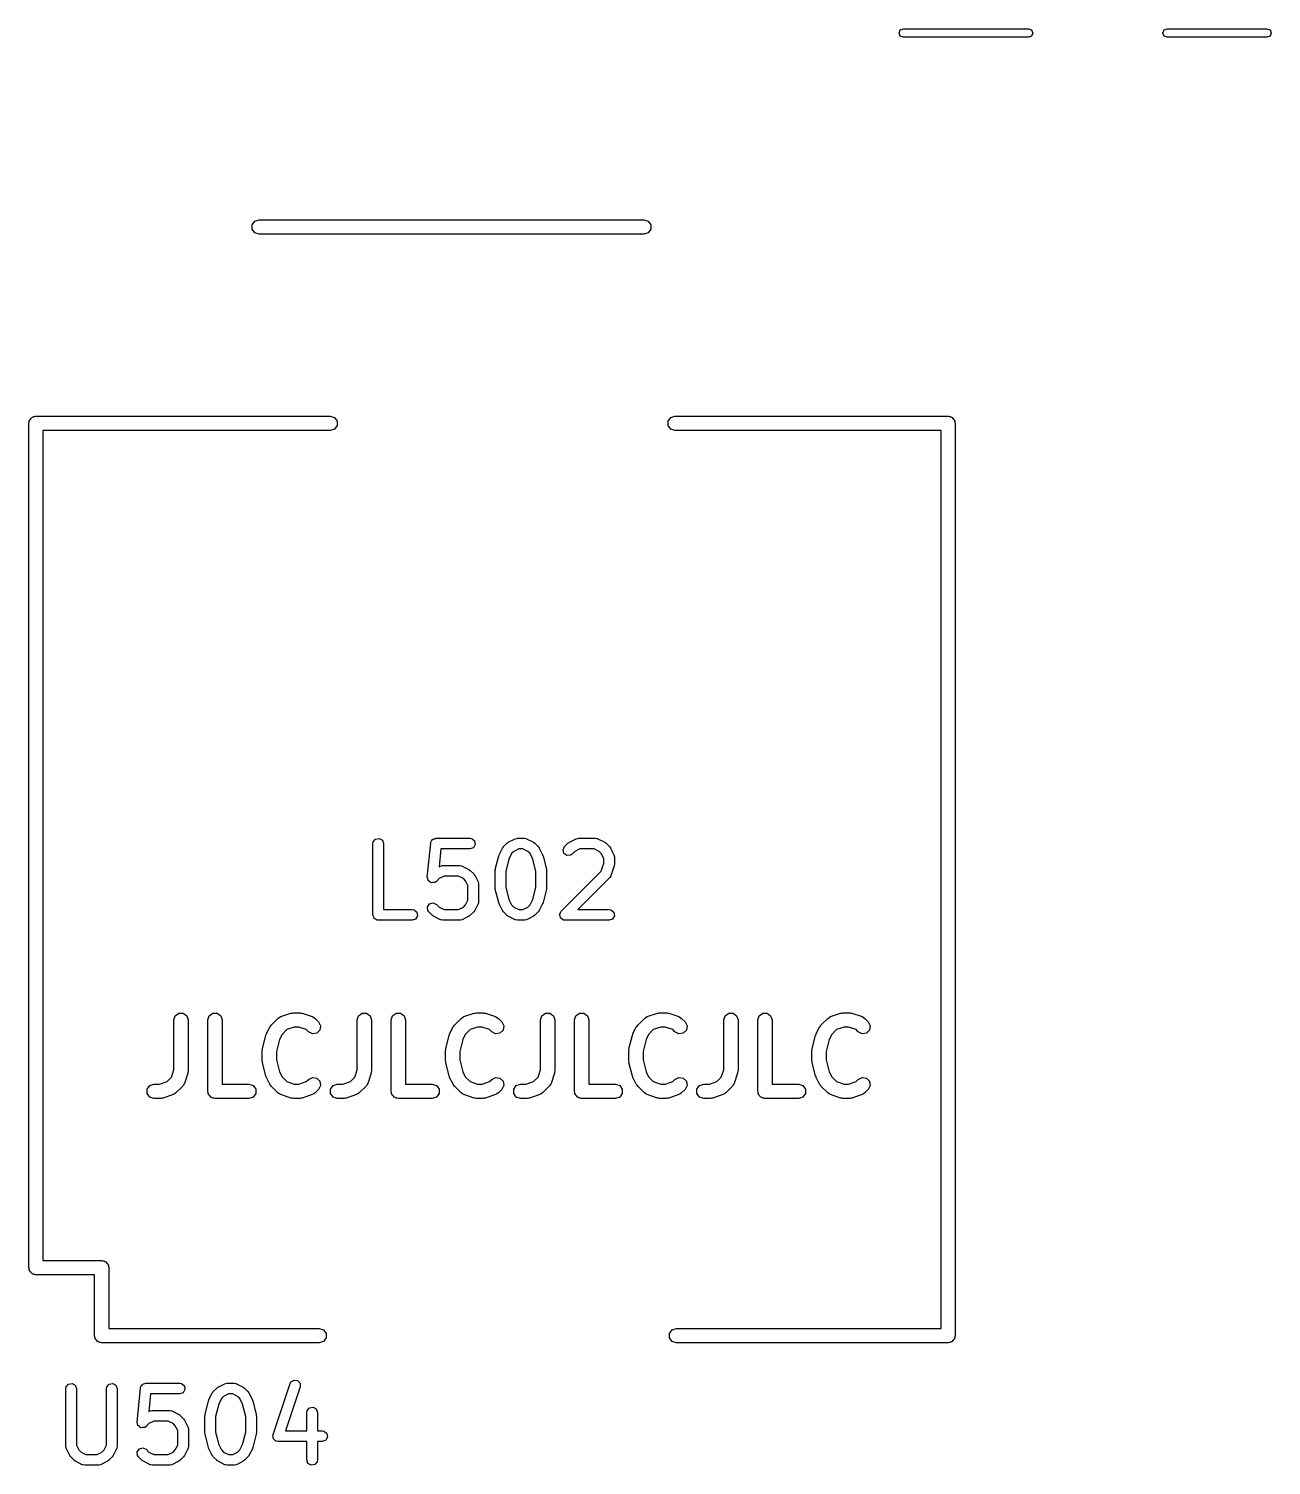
# Model space of a CAD drawing. Extents: x 106.7 to 191.3, y -141.1 to -57.8.
# Drawn here: x 173.75 to 191.18, y -102.65 to -82.49 of the extents above; entities that cross this region are included whole.
import ezdxf

# ---------------------------------------------------------------- set-up
doc = ezdxf.new("R2010")
doc.units = 0
doc.layers.add('BLACK', color=7, linetype='CONTINUOUS')

msp = doc.modelspace()

# ---------------------------------------------------------------- linework, layer by layer
at = {"layer": 'BLACK', "linetype": 'CONTINUOUS'}
for p, q in [((185.962, -82.5526), (185.979, -82.5102)), ((185.979, -82.595), (185.962, -82.5526)), ((185.979, -82.5102), (186.022, -82.4926)), ((186.022, -82.6126), (185.979, -82.595)), ((186.022, -82.4926), (187.777, -82.4926)), ((187.777, -82.6126), (186.022, -82.6126)), ((187.777, -82.4926), (187.819, -82.5102)), ((187.819, -82.595), (187.777, -82.6126)), ((187.819, -82.5102), (187.837, -82.5526)), ((187.837, -82.5526), (187.819, -82.595)), ((189.664, -82.5526), (189.682, -82.5102)), ((189.682, -82.595), (189.664, -82.5526)), ((189.682, -82.5102), (189.724, -82.4926)), ((189.724, -82.6126), (189.682, -82.595)), ((189.724, -82.4926), (191.124, -82.4926)), ((191.124, -82.6126), (189.724, -82.6126)), ((191.124, -82.4926), (191.167, -82.5102)), ((191.167, -82.595), (191.124, -82.6126)), ((191.167, -82.5102), (191.184, -82.5526)), ((191.184, -82.5526), (191.167, -82.595)), ((176.887, -85.2419), (176.923, -85.1919)), ((176.887, -85.3037), (176.887, -85.2419)), ((176.923, -85.1919), (176.982, -85.1728)), ((176.982, -85.1728), (182.382, -85.1728)), ((182.382, -85.1728), (182.441, -85.1919)), ((182.441, -85.1919), (182.477, -85.2419)), ((182.477, -85.2419), (182.477, -85.3037)), ((176.923, -85.3537), (176.887, -85.3037)), ((176.982, -85.3728), (176.923, -85.3537)), ((182.382, -85.3728), (176.982, -85.3728)), ((182.441, -85.3537), (182.382, -85.3728)), ((182.477, -85.3037), (182.441, -85.3537)), ((173.75, -88.0276), (173.755, -88.0125)), ((173.75, -99.8723), (173.75, -88.0276)), ((173.755, -87.9967), (173.764, -87.9839)), ((173.755, -88.0125), (173.755, -87.9967)), ((173.764, -87.9839), (173.769, -87.9688)), ((173.769, -87.9688), (173.782, -87.9595)), ((173.782, -87.9595), (173.791, -87.9467)), ((173.791, -87.9467), (173.806, -87.9418)), ((173.806, -87.9418), (173.819, -87.9325)), ((173.819, -87.9325), (173.835, -87.9325)), ((173.835, -87.9325), (173.85, -87.9276)), ((173.85, -87.9276), (177.981, -87.9276)), ((177.981, -87.9276), (178.04, -87.9467)), ((178.04, -87.9467), (178.076, -87.9967)), ((178.076, -88.0585), (178.04, -88.1085)), ((178.076, -87.9967), (178.076, -88.0585)), ((182.722, -87.9967), (182.758, -87.9467)), ((182.722, -88.0585), (182.722, -87.9967)), ((182.758, -88.1085), (182.722, -88.0585)), ((182.758, -87.9467), (182.817, -87.9276)), ((182.817, -87.9276), (186.65, -87.9276)), ((186.65, -87.9276), (186.665, -87.9325)), ((186.665, -87.9325), (186.681, -87.9325)), ((186.681, -87.9325), (186.694, -87.9418)), ((186.694, -87.9418), (186.709, -87.9467)), ((186.709, -87.9467), (186.718, -87.9595)), ((186.718, -87.9595), (186.731, -87.9688)), ((186.731, -87.9688), (186.736, -87.9839)), ((186.736, -87.9839), (186.745, -87.9967)), ((186.745, -87.9967), (186.745, -88.0125)), ((186.745, -88.0125), (186.75, -88.0276)), ((186.75, -88.0276), (186.75, -100.828)), ((177.981, -88.1276), (173.95, -88.1276)), ((173.95, -88.1276), (173.95, -99.7723)), ((178.04, -88.1085), (177.981, -88.1276)), ((182.817, -88.1276), (182.758, -88.1085)), ((186.55, -88.1276), (182.817, -88.1276)), ((186.55, -100.728), (186.55, -88.1276)), ((178.58, -93.9252), (178.584, -93.8996)), ((178.584, -93.8996), (178.617, -93.8603)), ((178.617, -93.8603), (178.668, -93.8514)), ((178.668, -93.8514), (178.712, -93.877)), ((178.712, -93.877), (178.73, -93.9252)), ((179.39, -93.9178), (179.391, -93.9139)), ((179.391, -93.9122), (179.392, -93.9095)), ((179.391, -93.9139), (179.391, -93.9122)), ((179.392, -93.9095), (179.397, -93.8927)), ((179.397, -93.8927), (179.408, -93.8816)), ((179.408, -93.8816), (179.416, -93.8678)), ((179.416, -93.8678), (179.426, -93.8642)), ((179.426, -93.8642), (179.434, -93.8569)), ((179.434, -93.8569), (179.449, -93.8557)), ((179.449, -93.8557), (179.464, -93.8502)), ((179.464, -93.8502), (179.941, -93.8502)), ((179.941, -93.8502), (179.966, -93.8547)), ((179.966, -93.8547), (180.006, -93.8877)), ((180.006, -93.8877), (180.014, -93.9382)), ((180.459, -93.9198), (180.477, -93.9069)), ((180.477, -93.9069), (180.478, -93.9058)), ((180.478, -93.9058), (180.574, -93.8581)), ((180.574, -93.8581), (180.599, -93.8507)), ((180.599, -93.8507), (180.603, -93.8518)), ((180.603, -93.8518), (180.607, -93.8502)), ((180.607, -93.8502), (180.702, -93.8502)), ((180.702, -93.8502), (180.728, -93.8547)), ((180.728, -93.8547), (180.732, -93.8576)), ((180.732, -93.8576), (180.736, -93.8581)), ((180.736, -93.8581), (180.831, -93.9058)), ((180.831, -93.9058), (180.849, -93.9191)), ((181.316, -93.9198), (181.334, -93.9069)), ((181.334, -93.9069), (181.336, -93.9058)), ((181.336, -93.9058), (181.431, -93.8581)), ((181.431, -93.8581), (181.456, -93.8507)), ((181.456, -93.8507), (181.46, -93.8518)), ((181.46, -93.8518), (181.464, -93.8502)), ((181.464, -93.8502), (181.702, -93.8502)), ((181.702, -93.8502), (181.728, -93.8547)), ((181.728, -93.8547), (181.732, -93.8576)), ((181.732, -93.8576), (181.736, -93.8581)), ((181.736, -93.8581), (181.831, -93.9058)), ((181.831, -93.9058), (181.849, -93.9191)), ((178.58, -94.9252), (178.58, -93.9252)), ((178.73, -93.9252), (178.73, -94.8502)), ((179.342, -94.3939), (179.39, -93.9178)), ((179.532, -94.0002), (179.507, -94.2484)), ((179.941, -94.0002), (179.532, -94.0002)), ((179.989, -93.9827), (179.941, -94.0002)), ((180.014, -93.9382), (179.989, -93.9827)), ((180.296, -94.288), (180.344, -94.0975)), ((180.344, -94.0975), (180.349, -94.0857)), ((180.349, -94.0857), (180.35, -94.0822)), ((180.35, -94.0822), (180.397, -93.9869)), ((180.397, -93.9869), (180.411, -93.9689)), ((180.411, -93.9674), (180.459, -93.9198)), ((180.411, -93.9689), (180.411, -93.9674)), ((180.526, -94.0649), (180.488, -94.1419)), ((180.556, -94.0345), (180.526, -94.0649)), ((180.625, -94.0002), (180.556, -94.0345)), ((180.685, -94.0002), (180.625, -94.0002)), ((180.753, -94.0345), (180.685, -94.0002)), ((180.784, -94.0649), (180.753, -94.0345)), ((180.822, -94.1419), (180.784, -94.0649)), ((180.849, -93.9191), (180.851, -93.9198)), ((180.851, -93.9198), (180.898, -93.9674)), ((180.898, -93.9674), (180.911, -93.9858)), ((180.911, -93.9858), (180.912, -93.9869)), ((180.912, -93.9869), (180.96, -94.0822)), ((180.96, -94.0822), (180.964, -94.0946)), ((180.964, -94.0946), (180.966, -94.0975)), ((180.966, -94.0975), (181.013, -94.288)), ((181.247, -94.0139), (181.268, -93.9674)), ((181.26, -94.0635), (181.247, -94.0139)), ((181.302, -94.0929), (181.26, -94.0635)), ((181.268, -93.9674), (181.316, -93.9198)), ((181.353, -94.0884), (181.302, -94.0929)), ((181.375, -94.0735), (181.353, -94.0884)), ((181.414, -94.0345), (181.375, -94.0735)), ((181.482, -94.0002), (181.414, -94.0345)), ((181.685, -94.0002), (181.482, -94.0002)), ((181.753, -94.0345), (181.685, -94.0002)), ((181.784, -94.0649), (181.753, -94.0345)), ((181.818, -94.1334), (181.784, -94.0649)), ((181.849, -93.9191), (181.851, -93.9198)), ((181.851, -93.9198), (181.898, -93.9674)), ((181.898, -93.9674), (181.911, -93.9858)), ((181.911, -93.9858), (181.912, -93.9869)), ((181.912, -93.9869), (181.96, -94.0822)), ((181.96, -94.0822), (181.967, -94.1071)), ((181.967, -94.1071), (181.966, -94.1115)), ((181.966, -94.1115), (181.968, -94.1157)), ((181.968, -94.1157), (181.968, -94.2109)), ((179.507, -94.2484), (179.526, -94.2391)), ((179.526, -94.2391), (179.551, -94.2317)), ((179.551, -94.2317), (179.555, -94.2327)), ((179.555, -94.2327), (179.56, -94.2312)), ((179.56, -94.2312), (179.798, -94.2312)), ((179.798, -94.2312), (179.823, -94.2357)), ((179.823, -94.2357), (179.827, -94.2386)), ((179.827, -94.2386), (179.831, -94.2391)), ((179.831, -94.2391), (179.926, -94.2867)), ((179.926, -94.2867), (179.945, -94.3001)), ((179.945, -94.3001), (179.946, -94.3008)), ((179.946, -94.3008), (179.994, -94.3484)), ((180.294, -94.3062), (180.297, -94.2914)), ((180.294, -94.5443), (180.294, -94.3062)), ((180.297, -94.2914), (180.296, -94.288)), ((180.488, -94.1419), (180.444, -94.3154)), ((180.444, -94.3154), (180.444, -94.535)), ((180.866, -94.3154), (180.822, -94.1419)), ((180.866, -94.535), (180.866, -94.3154)), ((181.013, -94.288), (181.014, -94.3029)), ((181.014, -94.3029), (181.016, -94.3062)), ((181.016, -94.3062), (181.016, -94.5443)), ((181.221, -94.8722), (181.78, -94.3133)), ((181.78, -94.3133), (181.818, -94.1988)), ((181.818, -94.1988), (181.818, -94.1334)), ((181.964, -94.2347), (181.916, -94.3775)), ((181.968, -94.2109), (181.964, -94.233)), ((181.964, -94.233), (181.964, -94.2347)), ((179.342, -94.3944), (179.342, -94.3939)), ((179.342, -94.3949), (179.342, -94.3944)), ((179.349, -94.4192), (179.342, -94.3949)), ((179.355, -94.4437), (179.349, -94.4192)), ((179.355, -94.4439), (179.355, -94.4437)), ((179.355, -94.4444), (179.355, -94.4439)), ((179.376, -94.4589), (179.355, -94.4444)), ((179.396, -94.4736), (179.376, -94.4589)), ((179.397, -94.4736), (179.396, -94.4736)), ((179.422, -94.4717), (179.397, -94.4739)), ((179.397, -94.4739), (179.397, -94.4736)), ((179.448, -94.4698), (179.422, -94.4717)), ((179.47, -94.4544), (179.448, -94.4694)), ((179.448, -94.4694), (179.448, -94.4694)), ((179.448, -94.4694), (179.448, -94.4698)), ((179.509, -94.4154), (179.47, -94.4544)), ((179.577, -94.3812), (179.509, -94.4154)), ((179.78, -94.3812), (179.577, -94.3812)), ((179.849, -94.4154), (179.78, -94.3812)), ((179.879, -94.4458), (179.849, -94.4154)), ((179.913, -94.5144), (179.879, -94.4458)), ((179.913, -94.717), (179.913, -94.5144)), ((179.994, -94.3484), (180.006, -94.3667)), ((180.006, -94.3667), (180.008, -94.3679)), ((180.008, -94.3679), (180.055, -94.4631)), ((180.055, -94.4631), (180.063, -94.4881)), ((180.063, -94.4881), (180.062, -94.4924)), ((180.062, -94.4924), (180.063, -94.4966)), ((180.063, -94.4966), (180.063, -94.7347)), ((181.898, -94.4068), (181.455, -94.8502)), ((181.9, -94.4028), (181.898, -94.4068)), ((181.904, -94.4004), (181.9, -94.4028)), ((181.916, -94.3775), (181.904, -94.4004)), ((179.879, -94.7856), (179.913, -94.717)), ((180.295, -94.5475), (180.294, -94.5443)), ((180.296, -94.5625), (180.295, -94.5475)), ((180.344, -94.7529), (180.296, -94.5625)), ((180.444, -94.535), (180.488, -94.7086)), ((180.488, -94.7086), (180.526, -94.7856)), ((180.784, -94.7856), (180.822, -94.7086)), ((180.822, -94.7086), (180.866, -94.535)), ((181.013, -94.5625), (180.966, -94.7529)), ((181.016, -94.5443), (181.013, -94.559)), ((181.013, -94.559), (181.013, -94.5625)), ((178.73, -94.8502), (179.131, -94.8502)), ((179.131, -94.8502), (179.157, -94.8547)), ((179.157, -94.8547), (179.196, -94.8877)), ((179.196, -94.8877), (179.205, -94.9382)), ((179.344, -94.8106), (179.374, -94.7685)), ((179.349, -94.8617), (179.344, -94.8106)), ((179.364, -94.883), (179.349, -94.8617)), ((179.411, -94.9306), (179.364, -94.883)), ((179.374, -94.7685), (179.423, -94.7553)), ((179.423, -94.7553), (179.47, -94.7769)), ((179.47, -94.7769), (179.509, -94.816)), ((179.509, -94.816), (179.577, -94.8502)), ((179.577, -94.8502), (179.78, -94.8502)), ((179.78, -94.8502), (179.849, -94.816)), ((179.849, -94.816), (179.879, -94.7856)), ((179.994, -94.883), (179.946, -94.9306)), ((180.008, -94.8635), (179.994, -94.8815)), ((179.994, -94.8815), (179.994, -94.883)), ((180.055, -94.7683), (180.008, -94.8635)), ((180.056, -94.7638), (180.055, -94.7683)), ((180.059, -94.7604), (180.056, -94.7638)), ((180.063, -94.7347), (180.059, -94.7604)), ((180.346, -94.7559), (180.344, -94.7529)), ((180.35, -94.7683), (180.346, -94.7559)), ((180.397, -94.8635), (180.35, -94.7683)), ((180.398, -94.8646), (180.397, -94.8635)), ((180.411, -94.883), (180.398, -94.8646)), ((180.459, -94.9306), (180.411, -94.883)), ((180.526, -94.7856), (180.556, -94.816)), ((180.556, -94.816), (180.625, -94.8502)), ((180.625, -94.8502), (180.685, -94.8502)), ((180.685, -94.8502), (180.753, -94.816)), ((180.753, -94.816), (180.784, -94.7856)), ((180.898, -94.883), (180.851, -94.9306)), ((180.899, -94.8815), (180.898, -94.883)), ((180.912, -94.8635), (180.899, -94.8815)), ((180.96, -94.7683), (180.912, -94.8635)), ((180.966, -94.7529), (180.96, -94.7648)), ((180.96, -94.7648), (180.96, -94.7683)), ((181.199, -94.9187), (181.201, -94.9156)), ((181.205, -94.9405), (181.199, -94.9187)), ((181.2, -94.9122), (181.211, -94.8926)), ((181.201, -94.9156), (181.2, -94.9122)), ((181.211, -94.8926), (181.221, -94.8722)), ((181.455, -94.8502), (181.893, -94.8502)), ((181.893, -94.8502), (181.919, -94.8547)), ((181.919, -94.8547), (181.958, -94.8877)), ((181.958, -94.8877), (181.967, -94.9382)), ((178.587, -94.9435), (178.58, -94.9252)), ((178.59, -94.9627), (178.587, -94.9435)), ((178.595, -94.9671), (178.59, -94.9627)), ((178.597, -94.9734), (178.595, -94.9671)), ((178.614, -94.9832), (178.597, -94.9734)), ((178.629, -94.9957), (178.614, -94.9832)), ((178.639, -94.9974), (178.629, -94.9957)), ((178.642, -94.9991), (178.639, -94.9974)), ((178.645, -94.9985), (178.642, -94.9991)), ((178.655, -95.0002), (178.645, -94.9985)), ((179.131, -95.0002), (178.655, -95.0002)), ((179.179, -94.9827), (179.131, -95.0002)), ((179.205, -94.9382), (179.179, -94.9827)), ((179.413, -94.9313), (179.411, -94.9306)), ((179.431, -94.9447), (179.413, -94.9313)), ((179.526, -94.9923), (179.431, -94.9447)), ((179.531, -94.9928), (179.526, -94.9923)), ((179.534, -94.9957), (179.531, -94.9928)), ((179.56, -95.0002), (179.534, -94.9957)), ((179.798, -95.0002), (179.56, -95.0002)), ((179.802, -94.9987), (179.798, -95.0002)), ((179.806, -94.9997), (179.802, -94.9987)), ((179.831, -94.9923), (179.806, -94.9997)), ((179.926, -94.9447), (179.831, -94.9923)), ((179.928, -94.9435), (179.926, -94.9447)), ((179.946, -94.9306), (179.928, -94.9435)), ((180.46, -94.9313), (180.459, -94.9306)), ((180.478, -94.9447), (180.46, -94.9313)), ((180.574, -94.9923), (180.478, -94.9447)), ((180.578, -94.9928), (180.574, -94.9923)), ((180.582, -94.9957), (180.578, -94.9928)), ((180.607, -95.0002), (180.582, -94.9957)), ((180.702, -95.0002), (180.607, -95.0002)), ((180.707, -94.9987), (180.702, -95.0002)), ((180.711, -94.9997), (180.707, -94.9987)), ((180.736, -94.9923), (180.711, -94.9997)), ((180.831, -94.9447), (180.736, -94.9923)), ((180.832, -94.9435), (180.831, -94.9447)), ((180.851, -94.9306), (180.832, -94.9435)), ((181.209, -94.9627), (181.205, -94.9405)), ((181.212, -94.9649), (181.209, -94.9627)), ((181.212, -94.9682), (181.212, -94.9649)), ((181.231, -94.9812), (181.212, -94.9682)), ((181.248, -94.9957), (181.231, -94.9812)), ((181.253, -94.9965), (181.248, -94.9957)), ((181.254, -94.9977), (181.253, -94.9965)), ((181.258, -94.9974), (181.254, -94.9977)), ((181.274, -95.0002), (181.258, -94.9974)), ((181.893, -95.0002), (181.274, -95.0002)), ((181.941, -94.9827), (181.893, -95.0002)), ((181.967, -94.9382), (181.941, -94.9827)), ((175.807, -96.3404), (175.857, -96.3041)), ((175.857, -96.3041), (175.919, -96.3041)), ((175.919, -96.3041), (175.969, -96.3404)), ((176.283, -96.3404), (176.333, -96.3041)), ((176.333, -96.3041), (176.395, -96.3041)), ((176.395, -96.3041), (176.445, -96.3404)), ((177.285, -96.352), (177.428, -96.3044)), ((177.428, -96.3044), (177.444, -96.3042)), ((177.444, -96.3042), (177.459, -96.2992)), ((177.459, -96.2992), (177.555, -96.2992)), ((177.555, -96.2992), (177.57, -96.3042)), ((177.57, -96.3042), (177.586, -96.3044)), ((177.586, -96.3044), (177.729, -96.352)), ((178.379, -96.3404), (178.429, -96.3041)), ((178.429, -96.3041), (178.49, -96.3041)), ((178.49, -96.3041), (178.54, -96.3404)), ((178.855, -96.3404), (178.905, -96.3041)), ((178.905, -96.3041), (178.967, -96.3041)), ((178.967, -96.3041), (179.017, -96.3404)), ((179.856, -96.352), (179.999, -96.3044)), ((179.999, -96.3044), (180.015, -96.3042)), ((180.015, -96.3042), (180.031, -96.2992)), ((180.031, -96.2992), (180.126, -96.2992)), ((180.126, -96.2992), (180.142, -96.3042)), ((180.142, -96.3042), (180.158, -96.3044)), ((180.158, -96.3044), (180.301, -96.352)), ((180.95, -96.3404), (181, -96.3041)), ((181, -96.3041), (181.062, -96.3041)), ((181.062, -96.3041), (181.112, -96.3404)), ((181.426, -96.3404), (181.476, -96.3041)), ((181.476, -96.3041), (181.538, -96.3041)), ((181.538, -96.3041), (181.588, -96.3404)), ((182.428, -96.352), (182.571, -96.3044)), ((182.571, -96.3044), (182.587, -96.3042)), ((182.587, -96.3042), (182.602, -96.2992)), ((182.602, -96.2992), (182.698, -96.2992)), ((182.698, -96.2992), (182.713, -96.3042)), ((182.713, -96.3042), (182.729, -96.3044)), ((182.729, -96.3044), (182.872, -96.352)), ((183.521, -96.3404), (183.571, -96.3041)), ((183.571, -96.3041), (183.633, -96.3041)), ((183.633, -96.3041), (183.683, -96.3404)), ((183.998, -96.3404), (184.048, -96.3041)), ((184.048, -96.3041), (184.109, -96.3041)), ((184.109, -96.3041), (184.159, -96.3404)), ((184.999, -96.352), (185.142, -96.3044)), ((185.142, -96.3044), (185.158, -96.3042)), ((185.158, -96.3042), (185.174, -96.2992)), ((185.174, -96.2992), (185.269, -96.2992)), ((185.269, -96.2992), (185.284, -96.3042)), ((185.284, -96.3042), (185.301, -96.3044)), ((185.301, -96.3044), (185.443, -96.352)), ((175.788, -96.3992), (175.807, -96.3404)), ((175.788, -97.0973), (175.788, -96.3992)), ((175.969, -96.3404), (175.988, -96.3992)), ((175.988, -96.3992), (175.988, -97.1135)), ((176.264, -96.3992), (176.283, -96.3404)), ((176.264, -97.3992), (176.264, -96.3992)), ((176.445, -96.3404), (176.464, -96.3992)), ((176.464, -96.3992), (176.464, -97.2992)), ((177.084, -96.5926), (177.132, -96.4974)), ((177.132, -96.4974), (177.143, -96.4858)), ((177.143, -96.4858), (177.151, -96.4714)), ((177.151, -96.4714), (177.246, -96.3761)), ((177.246, -96.3761), (177.266, -96.3657)), ((177.266, -96.3657), (177.285, -96.352)), ((177.371, -96.5342), (177.304, -96.6013)), ((177.476, -96.4992), (177.371, -96.5342)), ((177.538, -96.4992), (177.476, -96.4992)), ((177.644, -96.5342), (177.538, -96.4992)), ((177.674, -96.5652), (177.644, -96.5342)), ((177.729, -96.352), (177.748, -96.3657)), ((177.748, -96.3657), (177.768, -96.3761)), ((177.768, -96.3761), (177.816, -96.4237)), ((177.816, -96.4237), (177.844, -96.4788)), ((177.844, -96.4788), (177.834, -96.5399)), ((178.359, -96.3992), (178.379, -96.3404)), ((178.359, -97.0973), (178.359, -96.3992)), ((178.54, -96.3404), (178.559, -96.3992)), ((178.559, -96.3992), (178.559, -97.1135)), ((178.836, -96.3992), (178.855, -96.3404)), ((178.836, -97.3992), (178.836, -96.3992)), ((179.017, -96.3404), (179.036, -96.3992)), ((179.036, -96.3992), (179.036, -97.2992)), ((179.656, -96.5926), (179.703, -96.4974)), ((179.703, -96.4974), (179.715, -96.4858)), ((179.715, -96.4858), (179.722, -96.4714)), ((179.722, -96.4714), (179.817, -96.3761)), ((179.817, -96.3761), (179.838, -96.3657)), ((179.838, -96.3657), (179.856, -96.352)), ((179.942, -96.5342), (179.875, -96.6013)), ((180.047, -96.4992), (179.942, -96.5342)), ((180.11, -96.4992), (180.047, -96.4992)), ((180.215, -96.5342), (180.11, -96.4992)), ((180.246, -96.5652), (180.215, -96.5342)), ((180.301, -96.352), (180.319, -96.3657)), ((180.319, -96.3657), (180.34, -96.3761)), ((180.34, -96.3761), (180.387, -96.4237)), ((180.387, -96.4237), (180.415, -96.4788)), ((180.415, -96.4788), (180.406, -96.5399)), ((180.931, -96.3992), (180.95, -96.3404)), ((180.931, -97.0973), (180.931, -96.3992)), ((181.112, -96.3404), (181.131, -96.3992)), ((181.131, -96.3992), (181.131, -97.1135)), ((181.407, -96.3992), (181.426, -96.3404)), ((181.407, -97.3992), (181.407, -96.3992)), ((181.588, -96.3404), (181.607, -96.3992)), ((181.607, -96.3992), (181.607, -97.2992)), ((182.227, -96.5926), (182.275, -96.4974)), ((182.275, -96.4974), (182.286, -96.4858)), ((182.286, -96.4858), (182.294, -96.4714)), ((182.294, -96.4714), (182.389, -96.3761)), ((182.389, -96.3761), (182.409, -96.3657)), ((182.409, -96.3657), (182.428, -96.352)), ((182.513, -96.5342), (182.446, -96.6013)), ((182.619, -96.4992), (182.513, -96.5342)), ((182.681, -96.4992), (182.619, -96.4992)), ((182.786, -96.5342), (182.681, -96.4992)), ((182.817, -96.5652), (182.786, -96.5342)), ((182.872, -96.352), (182.891, -96.3657)), ((182.891, -96.3657), (182.911, -96.3761)), ((182.911, -96.3761), (182.959, -96.4237)), ((182.959, -96.4237), (182.987, -96.4788)), ((182.987, -96.4788), (182.977, -96.5399)), ((183.502, -96.3992), (183.521, -96.3404)), ((183.502, -97.0973), (183.502, -96.3992)), ((183.683, -96.3404), (183.702, -96.3992)), ((183.702, -96.3992), (183.702, -97.1135)), ((183.979, -96.3992), (183.998, -96.3404)), ((183.979, -97.3992), (183.979, -96.3992)), ((184.159, -96.3404), (184.179, -96.3992)), ((184.179, -96.3992), (184.179, -97.2992)), ((184.799, -96.5926), (184.846, -96.4974)), ((184.846, -96.4974), (184.858, -96.4858)), ((184.858, -96.4858), (184.865, -96.4714)), ((184.865, -96.4714), (184.96, -96.3761)), ((184.96, -96.3761), (184.981, -96.3657)), ((184.981, -96.3657), (184.999, -96.352)), ((185.085, -96.5342), (185.018, -96.6013)), ((185.19, -96.4992), (185.085, -96.5342)), ((185.253, -96.4992), (185.19, -96.4992)), ((185.358, -96.5342), (185.253, -96.4992)), ((185.389, -96.5652), (185.358, -96.5342)), ((185.443, -96.352), (185.462, -96.3657)), ((185.462, -96.3657), (185.483, -96.3761)), ((185.483, -96.3761), (185.53, -96.4237)), ((185.53, -96.4237), (185.558, -96.4788)), ((185.558, -96.4788), (185.549, -96.5399)), ((177.029, -96.8035), (177.077, -96.6131)), ((177.077, -96.6131), (177.083, -96.6036)), ((177.083, -96.6036), (177.084, -96.5926)), ((177.268, -96.6722), (177.226, -96.8401)), ((177.304, -96.6013), (177.268, -96.6722)), ((177.73, -96.5932), (177.674, -96.5652)), ((177.791, -96.5836), (177.73, -96.5932)), ((177.834, -96.5399), (177.791, -96.5836)), ((179.601, -96.8035), (179.648, -96.6131)), ((179.648, -96.6131), (179.654, -96.6036)), ((179.654, -96.6036), (179.656, -96.5926)), ((179.84, -96.6722), (179.798, -96.8401)), ((179.875, -96.6013), (179.84, -96.6722)), ((180.301, -96.5932), (180.246, -96.5652)), ((180.362, -96.5836), (180.301, -96.5932)), ((180.406, -96.5399), (180.362, -96.5836)), ((182.172, -96.8035), (182.22, -96.6131)), ((182.22, -96.6131), (182.226, -96.6036)), ((182.226, -96.6036), (182.227, -96.5926)), ((182.411, -96.6722), (182.369, -96.8401)), ((182.446, -96.6013), (182.411, -96.6722)), ((182.872, -96.5932), (182.817, -96.5652)), ((182.933, -96.5836), (182.872, -96.5932)), ((182.977, -96.5399), (182.933, -96.5836)), ((184.743, -96.8035), (184.791, -96.6131)), ((184.791, -96.6131), (184.797, -96.6036)), ((184.797, -96.6036), (184.799, -96.5926)), ((184.982, -96.6722), (184.94, -96.8401)), ((185.018, -96.6013), (184.982, -96.6722)), ((185.444, -96.5932), (185.389, -96.5652)), ((185.505, -96.5836), (185.444, -96.5932)), ((185.549, -96.5399), (185.505, -96.5836)), ((177.026, -96.8278), (177.03, -96.816)), ((177.026, -96.9706), (177.026, -96.8278)), ((177.03, -96.816), (177.029, -96.8035)), ((177.226, -96.8401), (177.226, -96.9583)), ((179.598, -96.8278), (179.601, -96.816)), ((179.598, -96.9706), (179.598, -96.8278)), ((179.601, -96.816), (179.601, -96.8035)), ((179.798, -96.8401), (179.798, -96.9583)), ((182.169, -96.8278), (182.173, -96.816)), ((182.169, -96.9706), (182.169, -96.8278)), ((182.173, -96.816), (182.172, -96.8035)), ((182.369, -96.8401), (182.369, -96.9583)), ((184.74, -96.8278), (184.744, -96.816)), ((184.74, -96.9706), (184.74, -96.8278)), ((184.744, -96.816), (184.743, -96.8035)), ((184.94, -96.8401), (184.94, -96.9583)), ((175.753, -97.2023), (175.788, -97.0973)), ((175.988, -97.1135), (175.983, -97.1289)), ((175.983, -97.1289), (175.983, -97.1451)), ((177.03, -96.9825), (177.026, -96.9706)), ((177.029, -96.9949), (177.03, -96.9825)), ((177.077, -97.1854), (177.029, -96.9949)), ((177.226, -96.9583), (177.268, -97.1262)), ((177.268, -97.1262), (177.304, -97.1971)), ((178.324, -97.2023), (178.359, -97.0973)), ((178.559, -97.1135), (178.554, -97.1289)), ((178.554, -97.1289), (178.554, -97.1451)), ((179.601, -96.9825), (179.598, -96.9706)), ((179.601, -96.9949), (179.601, -96.9825)), ((179.648, -97.1854), (179.601, -96.9949)), ((179.798, -96.9583), (179.84, -97.1262)), ((179.84, -97.1262), (179.875, -97.1971)), ((180.896, -97.2023), (180.931, -97.0973)), ((181.131, -97.1135), (181.126, -97.1289)), ((181.126, -97.1289), (181.126, -97.1451)), ((182.173, -96.9825), (182.169, -96.9706)), ((182.172, -96.9949), (182.173, -96.9825)), ((182.22, -97.1854), (182.172, -96.9949)), ((182.369, -96.9583), (182.411, -97.1262)), ((182.411, -97.1262), (182.446, -97.1971)), ((183.467, -97.2023), (183.502, -97.0973)), ((183.702, -97.1135), (183.697, -97.1289)), ((183.697, -97.1289), (183.697, -97.1451)), ((184.744, -96.9825), (184.74, -96.9706)), ((184.743, -96.9949), (184.744, -96.9825)), ((184.791, -97.1854), (184.743, -96.9949)), ((184.94, -96.9583), (184.982, -97.1262)), ((184.982, -97.1262), (185.018, -97.1971)), ((175.412, -97.3683), (175.448, -97.3183)), ((175.448, -97.3183), (175.507, -97.2992)), ((175.507, -97.2992), (175.586, -97.2992)), ((175.586, -97.2992), (175.691, -97.2642)), ((175.691, -97.2642), (175.753, -97.2023)), ((175.911, -97.3271), (175.816, -97.4223)), ((175.922, -97.3065), (175.911, -97.3271)), ((175.935, -97.288), (175.922, -97.3065)), ((175.983, -97.1451), (175.935, -97.288)), ((176.464, -97.2992), (176.84, -97.2992)), ((176.84, -97.2992), (176.899, -97.3183)), ((176.899, -97.3183), (176.936, -97.3683)), ((177.083, -97.1948), (177.077, -97.1854)), ((177.084, -97.2058), (177.083, -97.1948)), ((177.132, -97.3011), (177.084, -97.2058)), ((177.143, -97.3126), (177.132, -97.3011)), ((177.151, -97.3271), (177.143, -97.3126)), ((177.246, -97.4223), (177.151, -97.3271)), ((177.304, -97.1971), (177.371, -97.2642)), ((177.371, -97.2642), (177.476, -97.2992)), ((177.476, -97.2992), (177.538, -97.2992)), ((177.538, -97.2992), (177.644, -97.2642)), ((177.644, -97.2642), (177.674, -97.2333)), ((177.674, -97.2333), (177.73, -97.2052)), ((177.73, -97.2052), (177.791, -97.2149)), ((177.791, -97.2149), (177.834, -97.2586)), ((177.844, -97.3196), (177.816, -97.3747)), ((177.834, -97.2586), (177.844, -97.3196)), ((177.983, -97.3683), (178.02, -97.3183)), ((178.02, -97.3183), (178.079, -97.2992)), ((178.079, -97.2992), (178.158, -97.2992)), ((178.158, -97.2992), (178.263, -97.2642)), ((178.263, -97.2642), (178.324, -97.2023)), ((178.483, -97.3271), (178.387, -97.4223)), ((178.493, -97.3065), (178.483, -97.3271)), ((178.507, -97.288), (178.493, -97.3065)), ((178.554, -97.1451), (178.507, -97.288)), ((179.036, -97.2992), (179.412, -97.2992)), ((179.412, -97.2992), (179.471, -97.3183)), ((179.471, -97.3183), (179.507, -97.3683)), ((179.654, -97.1948), (179.648, -97.1854)), ((179.656, -97.2058), (179.654, -97.1948)), ((179.703, -97.3011), (179.656, -97.2058)), ((179.715, -97.3126), (179.703, -97.3011)), ((179.722, -97.3271), (179.715, -97.3126)), ((179.817, -97.4223), (179.722, -97.3271)), ((179.875, -97.1971), (179.942, -97.2642)), ((179.942, -97.2642), (180.047, -97.2992)), ((180.047, -97.2992), (180.11, -97.2992)), ((180.11, -97.2992), (180.215, -97.2642)), ((180.215, -97.2642), (180.246, -97.2333)), ((180.246, -97.2333), (180.301, -97.2052)), ((180.301, -97.2052), (180.362, -97.2149)), ((180.362, -97.2149), (180.406, -97.2586)), ((180.415, -97.3196), (180.387, -97.3747)), ((180.406, -97.2586), (180.415, -97.3196)), ((180.555, -97.3683), (180.591, -97.3183)), ((180.591, -97.3183), (180.65, -97.2992)), ((180.65, -97.2992), (180.729, -97.2992)), ((180.729, -97.2992), (180.834, -97.2642)), ((180.834, -97.2642), (180.896, -97.2023)), ((181.054, -97.3271), (180.959, -97.4223)), ((181.064, -97.3065), (181.054, -97.3271)), ((181.078, -97.288), (181.064, -97.3065)), ((181.126, -97.1451), (181.078, -97.288)), ((181.607, -97.2992), (181.983, -97.2992)), ((181.983, -97.2992), (182.042, -97.3183)), ((182.042, -97.3183), (182.078, -97.3683)), ((182.226, -97.1948), (182.22, -97.1854)), ((182.227, -97.2058), (182.226, -97.1948)), ((182.275, -97.3011), (182.227, -97.2058)), ((182.286, -97.3126), (182.275, -97.3011)), ((182.294, -97.3271), (182.286, -97.3126)), ((182.389, -97.4223), (182.294, -97.3271)), ((182.446, -97.1971), (182.513, -97.2642)), ((182.513, -97.2642), (182.619, -97.2992)), ((182.619, -97.2992), (182.681, -97.2992)), ((182.681, -97.2992), (182.786, -97.2642)), ((182.786, -97.2642), (182.817, -97.2333)), ((182.817, -97.2333), (182.872, -97.2052)), ((182.872, -97.2052), (182.933, -97.2149)), ((182.933, -97.2149), (182.977, -97.2586)), ((182.987, -97.3196), (182.959, -97.3747)), ((182.977, -97.2586), (182.987, -97.3196)), ((183.126, -97.3683), (183.163, -97.3183)), ((183.163, -97.3183), (183.221, -97.2992)), ((183.221, -97.2992), (183.3, -97.2992)), ((183.3, -97.2992), (183.405, -97.2642)), ((183.405, -97.2642), (183.467, -97.2023)), ((183.625, -97.3271), (183.53, -97.4223)), ((183.636, -97.3065), (183.625, -97.3271)), ((183.65, -97.288), (183.636, -97.3065)), ((183.697, -97.1451), (183.65, -97.288)), ((184.179, -97.2992), (184.555, -97.2992)), ((184.555, -97.2992), (184.613, -97.3183)), ((184.613, -97.3183), (184.65, -97.3683)), ((184.797, -97.1948), (184.791, -97.1854)), ((184.799, -97.2058), (184.797, -97.1948)), ((184.846, -97.3011), (184.799, -97.2058)), ((184.858, -97.3126), (184.846, -97.3011)), ((184.865, -97.3271), (184.858, -97.3126)), ((184.96, -97.4223), (184.865, -97.3271)), ((185.018, -97.1971), (185.085, -97.2642)), ((185.085, -97.2642), (185.19, -97.2992)), ((185.19, -97.2992), (185.253, -97.2992)), ((185.253, -97.2992), (185.358, -97.2642)), ((185.358, -97.2642), (185.389, -97.2333)), ((185.389, -97.2333), (185.444, -97.2052)), ((185.444, -97.2052), (185.505, -97.2149)), ((185.505, -97.2149), (185.549, -97.2586)), ((185.558, -97.3196), (185.53, -97.3747)), ((185.549, -97.2586), (185.558, -97.3196)), ((175.412, -97.4301), (175.412, -97.3683)), ((175.448, -97.4801), (175.412, -97.4301)), ((175.507, -97.4992), (175.448, -97.4801)), ((175.602, -97.4992), (175.507, -97.4992)), ((175.618, -97.4942), (175.602, -97.4992)), ((175.634, -97.4941), (175.618, -97.4942)), ((175.777, -97.4465), (175.634, -97.4941)), ((175.795, -97.4328), (175.777, -97.4465)), ((175.816, -97.4223), (175.795, -97.4328)), ((176.269, -97.4143), (176.264, -97.3992)), ((176.269, -97.4301), (176.269, -97.4143)), ((176.278, -97.4429), (176.269, -97.4301)), ((176.283, -97.458), (176.278, -97.4429)), ((176.296, -97.4673), (176.283, -97.458)), ((176.305, -97.4801), (176.296, -97.4673)), ((176.321, -97.485), (176.305, -97.4801)), ((176.333, -97.4943), (176.321, -97.485)), ((176.349, -97.4943), (176.333, -97.4943)), ((176.364, -97.4992), (176.349, -97.4943)), ((176.84, -97.4992), (176.364, -97.4992)), ((176.899, -97.4801), (176.84, -97.4992)), ((176.936, -97.4301), (176.899, -97.4801)), ((176.936, -97.3683), (176.936, -97.4301)), ((177.266, -97.4328), (177.246, -97.4223)), ((177.285, -97.4465), (177.266, -97.4328)), ((177.428, -97.4941), (177.285, -97.4465)), ((177.444, -97.4942), (177.428, -97.4941)), ((177.459, -97.4992), (177.444, -97.4942)), ((177.555, -97.4992), (177.459, -97.4992)), ((177.57, -97.4942), (177.555, -97.4992)), ((177.586, -97.4941), (177.57, -97.4942)), ((177.729, -97.4465), (177.586, -97.4941)), ((177.748, -97.4328), (177.729, -97.4465)), ((177.768, -97.4223), (177.748, -97.4328)), ((177.816, -97.3747), (177.768, -97.4223)), ((177.983, -97.4301), (177.983, -97.3683)), ((178.02, -97.4801), (177.983, -97.4301)), ((178.079, -97.4992), (178.02, -97.4801)), ((178.174, -97.4992), (178.079, -97.4992)), ((178.189, -97.4942), (178.174, -97.4992)), ((178.205, -97.4941), (178.189, -97.4942)), ((178.348, -97.4465), (178.205, -97.4941)), ((178.367, -97.4328), (178.348, -97.4465)), ((178.387, -97.4223), (178.367, -97.4328)), ((178.841, -97.4143), (178.836, -97.3992)), ((178.841, -97.4301), (178.841, -97.4143)), ((178.85, -97.4429), (178.841, -97.4301)), ((178.855, -97.458), (178.85, -97.4429)), ((178.868, -97.4673), (178.855, -97.458)), ((178.877, -97.4801), (178.868, -97.4673)), ((178.892, -97.485), (178.877, -97.4801)), ((178.905, -97.4943), (178.892, -97.485)), ((178.921, -97.4943), (178.905, -97.4943)), ((178.936, -97.4992), (178.921, -97.4943)), ((179.412, -97.4992), (178.936, -97.4992)), ((179.471, -97.4801), (179.412, -97.4992)), ((179.507, -97.4301), (179.471, -97.4801)), ((179.507, -97.3683), (179.507, -97.4301)), ((179.838, -97.4328), (179.817, -97.4223)), ((179.856, -97.4465), (179.838, -97.4328)), ((179.999, -97.4941), (179.856, -97.4465)), ((180.015, -97.4942), (179.999, -97.4941)), ((180.031, -97.4992), (180.015, -97.4942)), ((180.126, -97.4992), (180.031, -97.4992)), ((180.142, -97.4942), (180.126, -97.4992)), ((180.158, -97.4941), (180.142, -97.4942)), ((180.301, -97.4465), (180.158, -97.4941)), ((180.319, -97.4328), (180.301, -97.4465)), ((180.34, -97.4223), (180.319, -97.4328)), ((180.387, -97.3747), (180.34, -97.4223)), ((180.555, -97.4301), (180.555, -97.3683)), ((180.591, -97.4801), (180.555, -97.4301)), ((180.65, -97.4992), (180.591, -97.4801)), ((180.745, -97.4992), (180.65, -97.4992)), ((180.761, -97.4942), (180.745, -97.4992)), ((180.777, -97.4941), (180.761, -97.4942)), ((180.92, -97.4465), (180.777, -97.4941)), ((180.938, -97.4328), (180.92, -97.4465)), ((180.959, -97.4223), (180.938, -97.4328)), ((181.412, -97.4143), (181.407, -97.3992)), ((181.412, -97.4301), (181.412, -97.4143)), ((181.421, -97.4429), (181.412, -97.4301)), ((181.426, -97.458), (181.421, -97.4429)), ((181.439, -97.4673), (181.426, -97.458)), ((181.448, -97.4801), (181.439, -97.4673)), ((181.463, -97.485), (181.448, -97.4801)), ((181.476, -97.4943), (181.463, -97.485)), ((181.492, -97.4943), (181.476, -97.4943)), ((181.507, -97.4992), (181.492, -97.4943)), ((181.983, -97.4992), (181.507, -97.4992)), ((182.042, -97.4801), (181.983, -97.4992)), ((182.078, -97.4301), (182.042, -97.4801)), ((182.078, -97.3683), (182.078, -97.4301)), ((182.409, -97.4328), (182.389, -97.4223)), ((182.428, -97.4465), (182.409, -97.4328)), ((182.571, -97.4941), (182.428, -97.4465)), ((182.587, -97.4942), (182.571, -97.4941)), ((182.602, -97.4992), (182.587, -97.4942)), ((182.698, -97.4992), (182.602, -97.4992)), ((182.713, -97.4942), (182.698, -97.4992)), ((182.729, -97.4941), (182.713, -97.4942)), ((182.872, -97.4465), (182.729, -97.4941)), ((182.891, -97.4328), (182.872, -97.4465)), ((182.911, -97.4223), (182.891, -97.4328)), ((182.959, -97.3747), (182.911, -97.4223)), ((183.126, -97.4301), (183.126, -97.3683)), ((183.163, -97.4801), (183.126, -97.4301)), ((183.221, -97.4992), (183.163, -97.4801)), ((183.317, -97.4992), (183.221, -97.4992)), ((183.332, -97.4942), (183.317, -97.4992)), ((183.348, -97.4941), (183.332, -97.4942)), ((183.491, -97.4465), (183.348, -97.4941)), ((183.51, -97.4328), (183.491, -97.4465)), ((183.53, -97.4223), (183.51, -97.4328)), ((183.983, -97.4143), (183.979, -97.3992)), ((183.983, -97.4301), (183.983, -97.4143)), ((183.993, -97.4429), (183.983, -97.4301)), ((183.998, -97.458), (183.993, -97.4429)), ((184.01, -97.4673), (183.998, -97.458)), ((184.02, -97.4801), (184.01, -97.4673)), ((184.035, -97.485), (184.02, -97.4801)), ((184.048, -97.4943), (184.035, -97.485)), ((184.063, -97.4943), (184.048, -97.4943)), ((184.079, -97.4992), (184.063, -97.4943)), ((184.555, -97.4992), (184.079, -97.4992)), ((184.613, -97.4801), (184.555, -97.4992)), ((184.65, -97.4301), (184.613, -97.4801)), ((184.65, -97.3683), (184.65, -97.4301)), ((184.981, -97.4328), (184.96, -97.4223)), ((184.999, -97.4465), (184.981, -97.4328)), ((185.142, -97.4941), (184.999, -97.4465)), ((185.158, -97.4942), (185.142, -97.4941)), ((185.174, -97.4992), (185.158, -97.4942)), ((185.269, -97.4992), (185.174, -97.4992)), ((185.284, -97.4942), (185.269, -97.4992)), ((185.301, -97.4941), (185.284, -97.4942)), ((185.443, -97.4465), (185.301, -97.4941)), ((185.462, -97.4328), (185.443, -97.4465)), ((185.483, -97.4223), (185.462, -97.4328)), ((185.53, -97.3747), (185.483, -97.4223)), ((173.755, -99.8873), (173.75, -99.8723)), ((173.755, -99.9032), (173.755, -99.8873)), ((173.764, -99.916), (173.755, -99.9032)), ((173.769, -99.931), (173.764, -99.916)), ((173.782, -99.9404), (173.769, -99.931)), ((173.791, -99.9532), (173.782, -99.9404)), ((173.806, -99.9581), (173.791, -99.9532)), ((173.819, -99.9674), (173.806, -99.9581)), ((173.95, -99.7723), (174.772, -99.7723)), ((174.772, -99.7723), (174.787, -99.7772)), ((174.787, -99.7772), (174.803, -99.7772)), ((174.803, -99.7772), (174.816, -99.7865)), ((174.816, -99.7865), (174.831, -99.7914)), ((174.831, -99.7914), (174.841, -99.8042)), ((174.841, -99.8042), (174.853, -99.8135)), ((174.853, -99.8135), (174.858, -99.8286)), ((174.858, -99.8286), (174.868, -99.8414)), ((174.868, -99.8414), (174.868, -99.8572)), ((174.868, -99.8572), (174.872, -99.8723)), ((174.872, -99.8723), (174.872, -100.728)), ((173.835, -99.9674), (173.819, -99.9674)), ((173.85, -99.9723), (173.835, -99.9674)), ((174.672, -99.9723), (173.85, -99.9723)), ((174.672, -100.828), (174.672, -99.9723)), ((174.872, -100.728), (177.827, -100.728)), ((177.827, -100.728), (177.886, -100.747)), ((177.886, -100.747), (177.922, -100.797)), ((182.742, -100.797), (182.779, -100.747)), ((182.779, -100.747), (182.837, -100.728)), ((182.837, -100.728), (186.55, -100.728)), ((174.677, -100.843), (174.672, -100.828)), ((174.677, -100.859), (174.677, -100.843)), ((174.687, -100.871), (174.677, -100.859)), ((174.692, -100.886), (174.687, -100.871)), ((174.704, -100.896), (174.692, -100.886)), ((174.714, -100.909), (174.704, -100.896)), ((174.729, -100.913), (174.714, -100.909)), ((174.742, -100.923), (174.729, -100.913)), ((174.757, -100.923), (174.742, -100.923)), ((174.772, -100.928), (174.757, -100.923)), ((177.827, -100.928), (174.772, -100.928)), ((177.886, -100.909), (177.827, -100.928)), ((177.922, -100.859), (177.886, -100.909)), ((177.922, -100.797), (177.922, -100.859)), ((182.742, -100.859), (182.742, -100.797)), ((182.779, -100.909), (182.742, -100.859)), ((182.837, -100.928), (182.779, -100.909)), ((186.65, -100.928), (182.837, -100.928)), ((186.665, -100.923), (186.65, -100.928)), ((186.681, -100.923), (186.665, -100.923)), ((186.694, -100.913), (186.681, -100.923)), ((186.709, -100.909), (186.694, -100.913)), ((186.718, -100.896), (186.709, -100.909)), ((186.731, -100.886), (186.718, -100.896)), ((186.736, -100.871), (186.731, -100.886)), ((186.745, -100.859), (186.736, -100.871)), ((186.75, -100.828), (186.745, -100.843)), ((186.745, -100.843), (186.745, -100.859)), ((174.27, -101.571), (174.274, -101.545)), ((174.27, -102.38), (174.27, -101.571)), ((174.274, -101.545), (174.307, -101.506)), ((174.307, -101.506), (174.358, -101.497)), ((174.358, -101.497), (174.402, -101.522)), ((174.402, -101.522), (174.42, -101.571)), ((174.42, -101.571), (174.42, -102.362)), ((174.841, -101.571), (174.846, -101.545)), ((174.841, -102.362), (174.841, -101.571)), ((174.846, -101.545), (174.879, -101.506)), ((174.879, -101.506), (174.929, -101.497)), ((174.929, -101.497), (174.974, -101.522)), ((174.974, -101.522), (174.991, -101.571)), ((174.991, -101.571), (174.991, -102.38)), ((175.27, -102.039), (175.318, -101.563)), ((175.318, -101.563), (175.319, -101.559)), ((175.319, -101.558), (175.32, -101.555)), ((175.319, -101.559), (175.319, -101.558)), ((175.32, -101.555), (175.325, -101.538)), ((175.325, -101.538), (175.336, -101.527)), ((175.336, -101.527), (175.344, -101.513)), ((175.344, -101.513), (175.354, -101.51)), ((175.354, -101.51), (175.362, -101.502)), ((175.362, -101.502), (175.377, -101.501)), ((175.377, -101.501), (175.392, -101.496)), ((175.392, -101.496), (175.869, -101.496)), ((175.869, -101.496), (175.894, -101.5)), ((175.894, -101.5), (175.934, -101.533)), ((175.934, -101.533), (175.942, -101.584)), ((176.339, -101.613), (176.387, -101.565)), ((176.387, -101.565), (176.405, -101.552)), ((176.405, -101.552), (176.407, -101.551)), ((176.407, -101.551), (176.502, -101.504)), ((176.502, -101.504), (176.527, -101.496)), ((176.527, -101.496), (176.531, -101.497)), ((176.531, -101.497), (176.535, -101.496)), ((176.535, -101.496), (176.631, -101.496)), ((176.631, -101.496), (176.656, -101.5)), ((176.656, -101.5), (176.66, -101.503)), ((176.66, -101.503), (176.664, -101.504)), ((176.664, -101.504), (176.759, -101.551)), ((176.759, -101.551), (176.777, -101.565)), ((176.777, -101.565), (176.779, -101.565)), ((176.779, -101.565), (176.826, -101.613)), ((177.178, -102.214), (177.417, -101.499)), ((177.559, -101.547), (177.354, -102.162)), ((177.417, -101.499), (177.429, -101.476)), ((177.429, -101.476), (177.473, -101.45)), ((177.473, -101.45), (177.523, -101.457)), ((177.523, -101.457), (177.557, -101.495)), ((177.557, -101.495), (177.559, -101.547)), ((175.46, -101.646), (175.435, -101.894)), ((175.869, -101.646), (175.46, -101.646)), ((175.917, -101.628), (175.869, -101.646)), ((175.942, -101.584), (175.917, -101.628)), ((176.224, -101.933), (176.272, -101.743)), ((176.272, -101.743), (176.277, -101.731)), ((176.277, -101.731), (176.278, -101.728)), ((176.278, -101.728), (176.325, -101.632)), ((176.325, -101.632), (176.339, -101.614)), ((176.339, -101.614), (176.339, -101.613)), ((176.454, -101.71), (176.416, -101.787)), ((176.484, -101.68), (176.454, -101.71)), ((176.553, -101.646), (176.484, -101.68)), ((176.613, -101.646), (176.553, -101.646)), ((176.681, -101.68), (176.613, -101.646)), ((176.712, -101.71), (176.681, -101.68)), ((176.75, -101.787), (176.712, -101.71)), ((176.826, -101.613), (176.839, -101.631)), ((176.839, -101.631), (176.84, -101.632)), ((176.84, -101.632), (176.888, -101.728)), ((176.888, -101.728), (176.892, -101.74)), ((176.892, -101.74), (176.894, -101.743)), ((176.894, -101.743), (176.941, -101.933)), ((175.435, -101.894), (175.454, -101.884)), ((175.454, -101.884), (175.479, -101.877)), ((175.479, -101.877), (175.483, -101.878)), ((175.483, -101.878), (175.488, -101.877)), ((175.488, -101.877), (175.726, -101.877)), ((175.726, -101.877), (175.751, -101.881)), ((175.751, -101.881), (175.755, -101.884)), ((175.755, -101.884), (175.759, -101.884)), ((175.759, -101.884), (175.855, -101.932)), ((175.855, -101.932), (175.873, -101.945)), ((175.873, -101.945), (175.874, -101.946)), ((175.874, -101.946), (175.922, -101.994)), ((176.222, -101.952), (176.225, -101.937)), ((176.222, -102.19), (176.222, -101.952)), ((176.225, -101.937), (176.224, -101.933)), ((176.416, -101.787), (176.372, -101.961)), ((176.372, -101.961), (176.372, -102.18)), ((176.794, -101.961), (176.75, -101.787)), ((176.794, -102.18), (176.794, -101.961)), ((176.941, -101.933), (176.942, -101.948)), ((176.942, -101.948), (176.944, -101.952)), ((176.944, -101.952), (176.944, -102.19)), ((177.651, -101.904), (177.655, -101.878)), ((177.651, -102.162), (177.651, -101.904)), ((177.655, -101.878), (177.688, -101.839)), ((177.688, -101.839), (177.739, -101.83)), ((177.739, -101.83), (177.783, -101.856)), ((177.783, -101.856), (177.801, -101.904)), ((177.801, -101.904), (177.801, -102.162)), ((175.27, -102.04), (175.27, -102.039)), ((175.277, -102.065), (175.27, -102.04)), ((175.27, -102.04), (175.27, -102.04)), ((175.283, -102.089), (175.277, -102.065)), ((175.283, -102.09), (175.283, -102.089)), ((175.283, -102.089), (175.283, -102.089)), ((175.304, -102.104), (175.283, -102.09)), ((175.325, -102.119), (175.304, -102.104)), ((175.351, -102.117), (175.325, -102.119)), ((175.325, -102.119), (175.325, -102.119)), ((175.325, -102.119), (175.325, -102.119)), ((175.376, -102.115), (175.351, -102.117)), ((175.377, -102.115), (175.376, -102.115)), ((175.376, -102.115), (175.376, -102.115)), ((175.398, -102.1), (175.377, -102.115)), ((175.437, -102.061), (175.398, -102.1)), ((175.505, -102.027), (175.437, -102.061)), ((175.708, -102.027), (175.505, -102.027)), ((175.777, -102.061), (175.708, -102.027)), ((175.807, -102.091), (175.777, -102.061)), ((175.841, -102.16), (175.807, -102.091)), ((175.841, -102.362), (175.841, -102.16)), ((175.922, -101.994), (175.935, -102.012)), ((175.935, -102.012), (175.936, -102.013)), ((175.936, -102.013), (175.983, -102.109)), ((175.983, -102.109), (175.991, -102.133)), ((175.991, -102.133), (175.99, -102.138)), ((175.99, -102.138), (175.991, -102.142)), ((175.991, -102.142), (175.991, -102.38)), ((177.354, -102.162), (177.651, -102.162)), ((177.801, -102.162), (177.869, -102.162)), ((177.869, -102.162), (177.894, -102.167)), ((177.894, -102.167), (177.934, -102.2)), ((174.42, -102.362), (174.454, -102.431)), ((174.807, -102.431), (174.841, -102.362)), ((175.807, -102.431), (175.841, -102.362)), ((176.223, -102.193), (176.222, -102.19)), ((176.224, -102.208), (176.223, -102.193)), ((176.272, -102.398), (176.224, -102.208)), ((176.372, -102.18), (176.416, -102.354)), ((176.416, -102.354), (176.454, -102.431)), ((176.712, -102.431), (176.75, -102.354)), ((176.75, -102.354), (176.794, -102.18)), ((176.941, -102.208), (176.894, -102.398)), ((176.944, -102.19), (176.941, -102.204)), ((176.941, -102.204), (176.941, -102.208)), ((177.176, -102.224), (177.179, -102.219)), ((177.179, -102.244), (177.176, -102.224)), ((177.179, -102.219), (177.178, -102.214)), ((177.18, -102.265), (177.179, -102.244)), ((177.184, -102.269), (177.18, -102.265)), ((177.185, -102.275), (177.184, -102.269)), ((177.2, -102.288), (177.185, -102.275)), ((177.214, -102.303), (177.2, -102.288)), ((177.22, -102.304), (177.214, -102.303)), ((177.224, -102.308), (177.22, -102.304)), ((177.25, -102.312), (177.224, -102.308)), ((177.651, -102.312), (177.25, -102.312)), ((177.651, -102.571), (177.651, -102.312)), ((177.869, -102.312), (177.801, -102.312)), ((177.801, -102.312), (177.801, -102.571)), ((177.917, -102.295), (177.869, -102.312)), ((177.942, -102.25), (177.917, -102.295)), ((177.934, -102.2), (177.942, -102.25)), ((174.271, -102.384), (174.27, -102.38)), ((174.27, -102.389), (174.271, -102.384)), ((174.278, -102.414), (174.27, -102.389)), ((174.325, -102.509), (174.278, -102.414)), ((174.327, -102.51), (174.325, -102.509)), ((174.339, -102.528), (174.327, -102.51)), ((174.387, -102.576), (174.339, -102.528)), ((174.388, -102.577), (174.387, -102.576)), ((174.407, -102.59), (174.388, -102.577)), ((174.454, -102.431), (174.484, -102.461)), ((174.484, -102.461), (174.553, -102.496)), ((174.553, -102.496), (174.708, -102.496)), ((174.708, -102.496), (174.777, -102.461)), ((174.777, -102.461), (174.807, -102.431)), ((174.874, -102.576), (174.856, -102.589)), ((174.922, -102.528), (174.874, -102.576)), ((174.936, -102.509), (174.922, -102.527)), ((174.922, -102.527), (174.922, -102.528)), ((174.983, -102.414), (174.936, -102.509)), ((174.984, -102.409), (174.983, -102.414)), ((174.987, -102.406), (174.984, -102.409)), ((174.991, -102.38), (174.987, -102.406)), ((175.272, -102.456), (175.302, -102.414)), ((175.277, -102.507), (175.272, -102.456)), ((175.292, -102.528), (175.277, -102.507)), ((175.339, -102.576), (175.292, -102.528)), ((175.302, -102.414), (175.351, -102.401)), ((175.341, -102.577), (175.339, -102.576)), ((175.359, -102.59), (175.341, -102.577)), ((175.351, -102.401), (175.398, -102.422)), ((175.398, -102.422), (175.437, -102.461)), ((175.437, -102.461), (175.505, -102.496)), ((175.505, -102.496), (175.708, -102.496)), ((175.708, -102.496), (175.777, -102.461)), ((175.777, -102.461), (175.807, -102.431)), ((175.874, -102.576), (175.856, -102.589)), ((175.922, -102.528), (175.874, -102.576)), ((175.936, -102.509), (175.922, -102.527)), ((175.922, -102.527), (175.922, -102.528)), ((175.983, -102.414), (175.936, -102.509)), ((175.984, -102.409), (175.983, -102.414)), ((175.987, -102.406), (175.984, -102.409)), ((175.991, -102.38), (175.987, -102.406)), ((176.274, -102.401), (176.272, -102.398)), ((176.278, -102.414), (176.274, -102.401)), ((176.325, -102.509), (176.278, -102.414)), ((176.327, -102.51), (176.325, -102.509)), ((176.339, -102.528), (176.327, -102.51)), ((176.387, -102.576), (176.339, -102.528)), ((176.388, -102.577), (176.387, -102.576)), ((176.407, -102.59), (176.388, -102.577)), ((176.454, -102.431), (176.484, -102.461)), ((176.484, -102.461), (176.553, -102.496)), ((176.553, -102.496), (176.613, -102.496)), ((176.613, -102.496), (176.681, -102.461)), ((176.681, -102.461), (176.712, -102.431)), ((176.779, -102.576), (176.76, -102.589)), ((176.826, -102.528), (176.779, -102.576)), ((176.827, -102.527), (176.826, -102.528)), ((176.84, -102.509), (176.827, -102.527)), ((176.888, -102.414), (176.84, -102.509)), ((176.894, -102.398), (176.888, -102.41)), ((176.888, -102.41), (176.888, -102.414)), ((177.668, -102.619), (177.651, -102.571)), ((177.801, -102.571), (177.796, -102.596)), ((174.502, -102.638), (174.407, -102.59)), ((174.506, -102.638), (174.502, -102.638)), ((174.51, -102.641), (174.506, -102.638)), ((174.535, -102.646), (174.51, -102.641)), ((174.726, -102.646), (174.535, -102.646)), ((174.73, -102.644), (174.726, -102.646)), ((174.734, -102.645), (174.73, -102.644)), ((174.759, -102.638), (174.734, -102.645)), ((174.855, -102.59), (174.759, -102.638)), ((174.856, -102.589), (174.855, -102.59)), ((175.454, -102.638), (175.359, -102.59)), ((175.459, -102.638), (175.454, -102.638)), ((175.462, -102.641), (175.459, -102.638)), ((175.488, -102.646), (175.462, -102.641)), ((175.726, -102.646), (175.488, -102.646)), ((175.73, -102.644), (175.726, -102.646)), ((175.734, -102.645), (175.73, -102.644)), ((175.759, -102.638), (175.734, -102.645)), ((175.855, -102.59), (175.759, -102.638)), ((175.856, -102.589), (175.855, -102.59)), ((176.502, -102.638), (176.407, -102.59)), ((176.506, -102.638), (176.502, -102.638)), ((176.51, -102.641), (176.506, -102.638)), ((176.535, -102.646), (176.51, -102.641)), ((176.631, -102.646), (176.535, -102.646)), ((176.635, -102.644), (176.631, -102.646)), ((176.639, -102.645), (176.635, -102.644)), ((176.664, -102.638), (176.639, -102.645)), ((176.759, -102.59), (176.664, -102.638)), ((176.76, -102.589), (176.759, -102.59)), ((177.713, -102.644), (177.668, -102.619)), ((177.763, -102.636), (177.713, -102.644)), ((177.796, -102.596), (177.763, -102.636))]:
    msp.add_line(p, q, dxfattribs=at)

doc.saveas('drawing.dxf')
